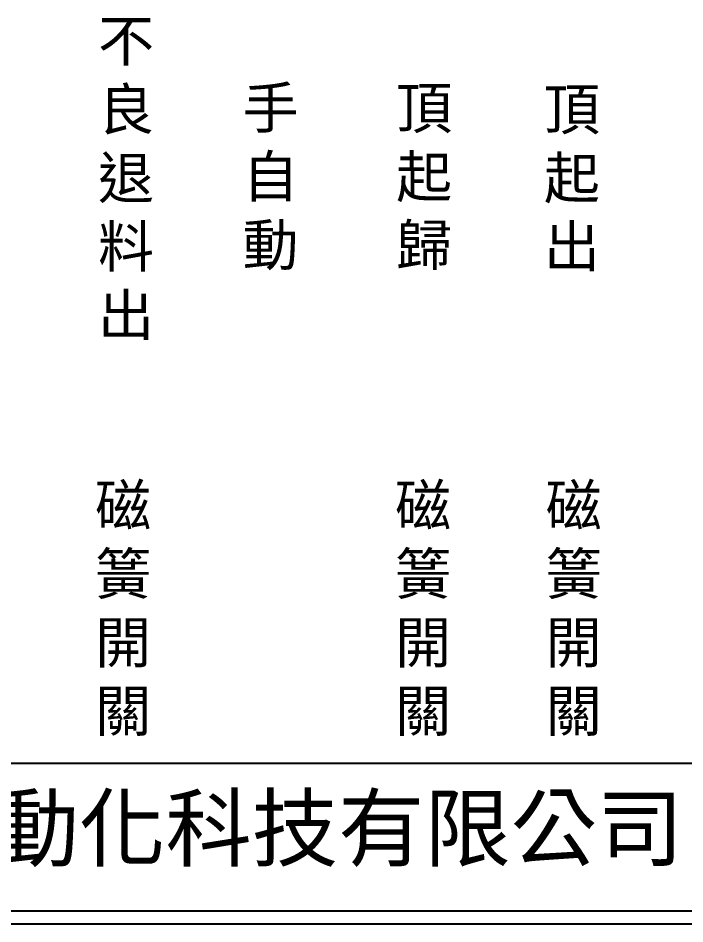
# Model space of a CAD drawing. Extents: x 275 to 562, y 265 to 469.
# Drawn here: x 340.4 to 403.7, y 264.9 to 350.8 of the extents above; entities that cross this region are included whole.
import ezdxf

# ---------------------------------------------------------------- set-up
doc = ezdxf.new("R2010")
doc.units = 0
doc.layers.add('圖框層', color=7, linetype='CONTINUOUS')
doc.layers.add('標尺寸層', color=3, linetype='CONTINUOUS')
doc.styles.add('CNS', font='romanc.shx', dxfattribs={"bigfont": 'chineset.shx'})
doc.styles.add('STSL', font='kaiu.ttf')

msp = doc.modelspace()

# ---------------------------------------------------------------- linework, layer by layer
at = {"layer": '圖框層', "color": 7}
for p, q in [((276.148, 280.195), (560.648, 280.195)), ((276.148, 266.195), (560.648, 266.195)), ((274.898, 264.945), (561.898, 264.945))]:
    msp.add_line(p, q, dxfattribs=at)

# ---------------------------------------------------------------- texts
at = {"layer": '圖框層', "color": 4, "style": 'STSL'}
msp.add_text('泓陞自動化科技有限公司', height=6, dxfattribs=at).set_placement((313.501, 271.022))
at = {"layer": '標尺寸層', "color": 7, "char_height": 3.9, "attachment_point": 5, "style": 'CNS'}
for s, insert, width in [('{\\fDFKai-SB|b0|i0|c136|p65;不良退料出}', (350.68, 335.453), 5.39978), ('{\\fDFKai-SB|b0|i0|c136|p65;手自動}', (364.387, 335.579), 4.96081), ('{\\fDFKai-SB|b0|i0|c136|p65;頂起歸}', (378.949, 335.579), 4.96081), ('{\\fDFKai-SB|b0|i0|c136|p65;頂起出}', (392.969, 335.453), 5.39978), ('{\\fDFKai-SB|b0|i0|c136|p65;磁簧開關}', (350.406, 294.665), 4.96081), ('{\\fDFKai-SB|b0|i0|c136|p65;磁簧開關}', (378.852, 294.665), 4.96081), ('{\\fDFKai-SB|b0|i0|c136|p65;磁簧開關}', (393.134, 294.665), 4.96081)]:
    msp.add_mtext(s, dxfattribs=dict(at, insert=insert, width=width))

doc.saveas('drawing.dxf')
